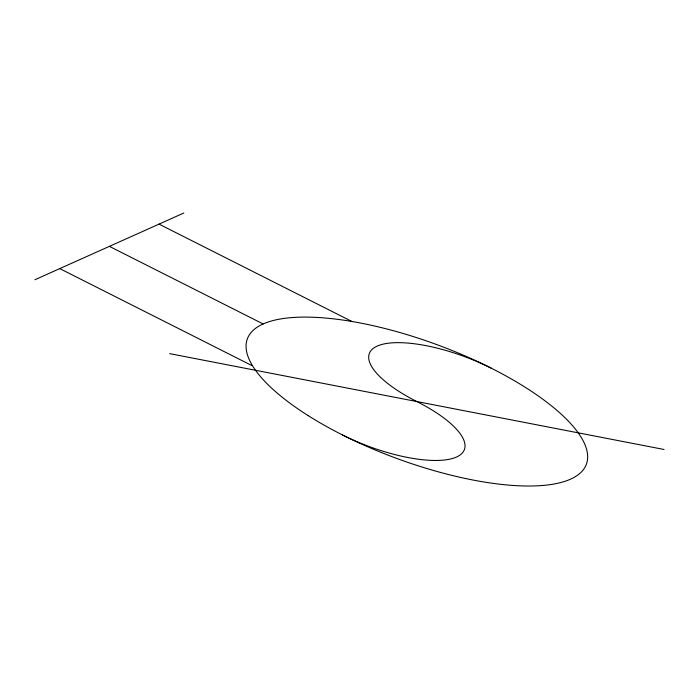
<?xml version="1.0" encoding="UTF-8"?>
<svg xmlns="http://www.w3.org/2000/svg" width="699" height="699" viewBox="0 0 699 699"><rect width="100%" height="100%" fill="white"/><g stroke="black" fill="none" stroke-linecap="round" stroke-linejoin="round"><path stroke-width="1.05" d="M34.95 279.722L183.846 213.003M169.665 353.633L664.05 449.483M159.023 224.117L351.903 321.479M109.394 246.363L263.13 323.96M59.765 268.599L251.928 365.594M491.292 368.198A90.372 30.162 20.3 0 0 377.215 346.084A90.372 30.162 20.3 0 0 416.857 401.558A90.372 30.171 20.3 0 1 456.499 457.032A90.372 30.171 20.3 0 1 342.405 434.918M308.268 415.678A180.744 60.332 20.3 0 0 585.334 466.609A180.744 60.332 20.3 0 0 356.971 322.379A180.744 60.332 20.3 0 0 308.268 415.678"/></g></svg>
